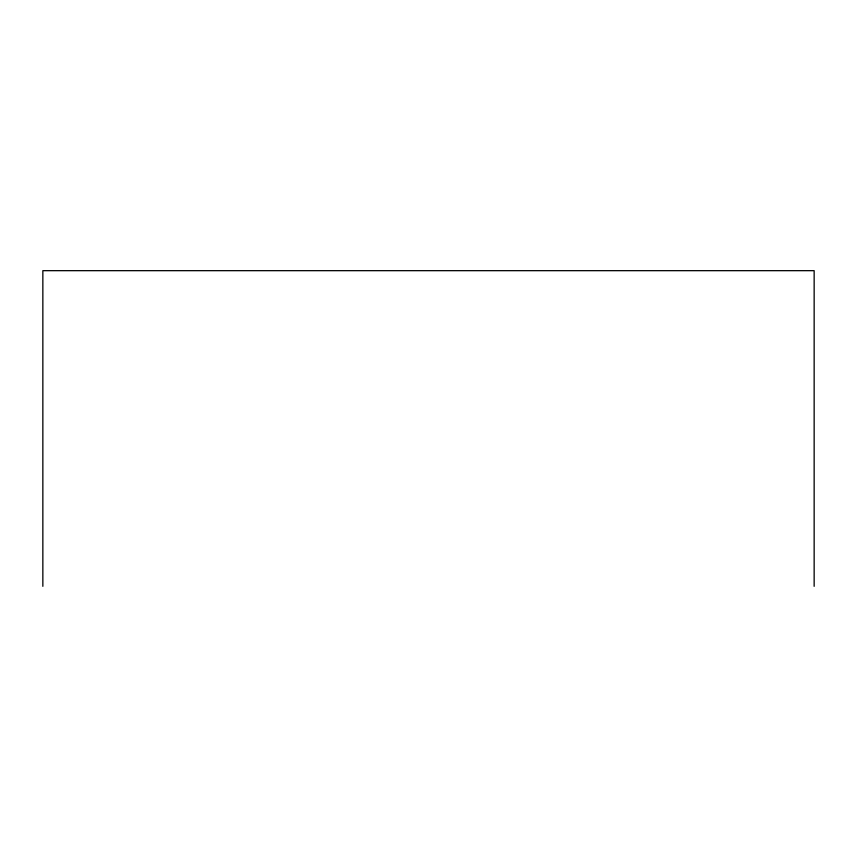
<?xml version="1.0" encoding="UTF-8"?>
<svg xmlns="http://www.w3.org/2000/svg" width="857" height="857" viewBox="0 0 857 857"><rect width="100%" height="100%" fill="white"/><g stroke="black" fill="none" stroke-linecap="round" stroke-linejoin="round"><path stroke-width="1.29" d="M814.15 586.327L814.15 270.673L42.85 270.673L42.85 586.327"/></g></svg>
